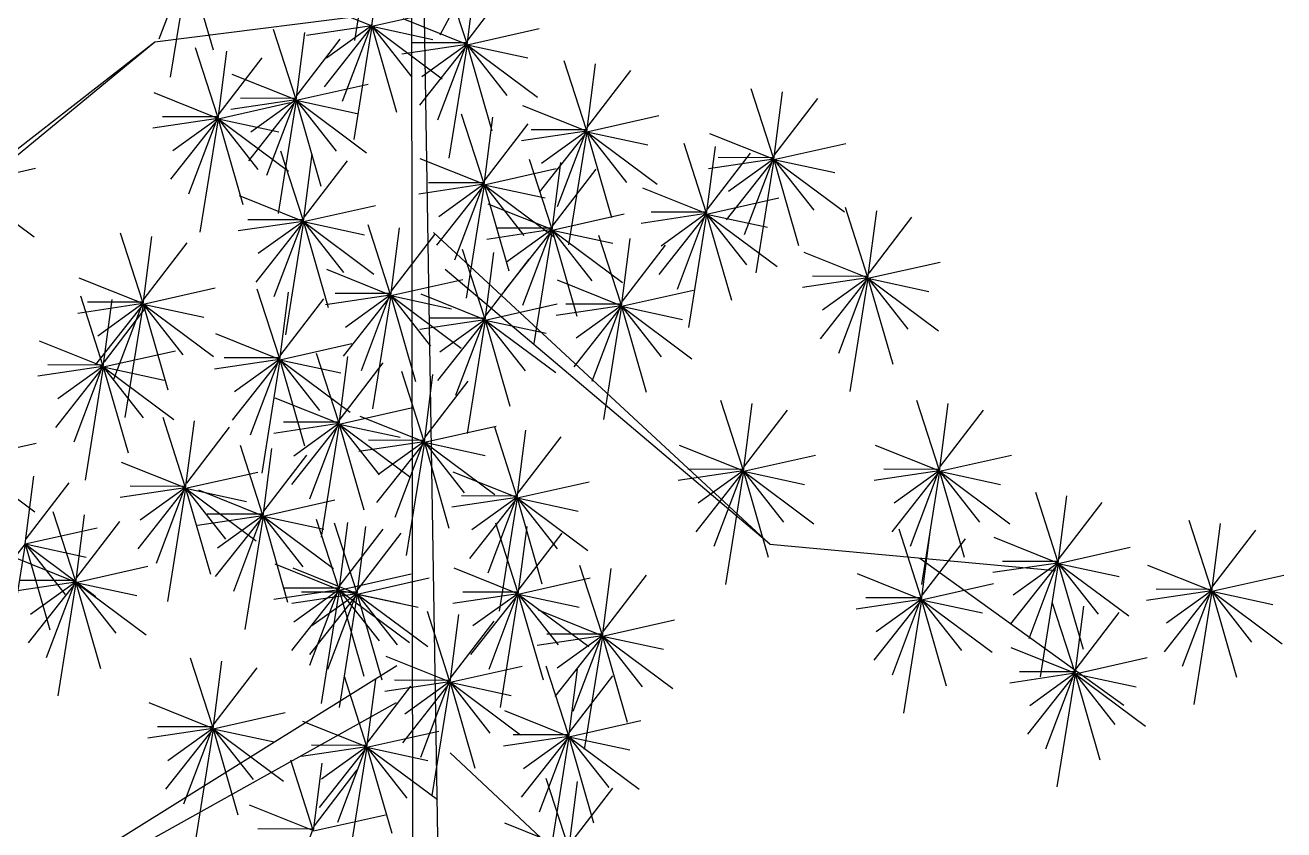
# Model space of a CAD drawing. Header units: millimetres. Extents: x 454 to 24074, y 929 to 15016.
# Drawn here: x 11262 to 11937, y 14100 to 14531 of the extents above; entities that cross this region are included whole.
import ezdxf

# ---------------------------------------------------------------- set-up
doc = ezdxf.new("R2010")
doc.units = ezdxf.units.MM
doc.layers.add('cadblocksdwg.com', color=255, linetype='Continuous')

# ---------------------------------------------------------------- blocks, each defined once
blk = doc.blocks.new('tree side_01')
at = {"color": 0}
for p, q in [((-0.0065, 7.5011), (0.115, 0)), ((-0.0065, 7.5011), (-0.0041, 4.9952)), ((0.0242, 6.6205), (0.1335, 6.8234)), ((-0.0465, 6.7336), (-0.0655, 6.6146)), ((-0.2406, 6.6967), (-0.2712, 6.6157)), ((-0.2402, 6.6948), (-0.2592, 6.5758)), ((-0.2402, 6.6948), (-0.2142, 6.6045)), ((-0.0474, 6.6294), (-0.0383, 6.7004)), ((0.0522, 6.6119), (0.0288, 6.6842)), ((0.0526, 6.61), (0.0617, 6.681)), ((0.0536, 6.6152), (0.0988, 6.674)), ((-0.0479, 6.6298), (-0.1147, 6.6565)), ((-0.0147, 6.6457), (-0.2754, 6.6126)), ((-0.0474, 6.6294), (0.0282, 6.6464)), ((-0.1274, 6.5537), (-0.1507, 6.626)), ((-0.0479, 6.6298), (-0.1162, 6.6196)), ((-0.0474, 6.6294), (-0.0975, 6.5659)), ((-0.0479, 6.6298), (-0.0951, 6.5958)), ((-0.0479, 6.6313), (-0.0785, 6.5503)), ((-0.0474, 6.6294), (-0.0665, 6.5104)), ((-0.0474, 6.6294), (0.0166, 6.6156)), ((-0.0474, 6.6294), (0.0266, 6.5743)), ((-0.0474, 6.6294), (-0.0215, 6.5391)), ((-0.0474, 6.6294), (-0.0056, 6.576)), ((0.0522, 6.6104), (-0.0147, 6.6371)), ((0.0526, 6.61), (0.1282, 6.6269)), ((-0.2754, 6.6126), (-0.6499, 6.3047)), ((-0.2754, 6.6126), (-0.4678, 6.4628)), ((-0.127, 6.5517), (-0.1178, 6.6228)), ((-0.1259, 6.557), (-0.0807, 6.6158)), ((0.0522, 6.6119), (-0.0059, 6.612)), ((-0.2094, 6.5343), (-0.2327, 6.6066)), ((-0.209, 6.5323), (-0.1999, 6.6033)), ((0.0522, 6.6104), (-0.0161, 6.6002)), ((0.0526, 6.61), (0.0025, 6.5465)), ((0.0522, 6.6104), (0.0049, 6.5764)), ((0.0522, 6.6119), (0.0215, 6.5309)), ((0.0526, 6.61), (0.0335, 6.491)), ((0.0526, 6.61), (0.1266, 6.5549)), ((0.0526, 6.61), (0.0785, 6.5197)), ((0.0526, 6.61), (0.1166, 6.5962)), ((0.0526, 6.61), (0.0944, 6.5566)), ((-0.208, 6.5376), (-0.1628, 6.5964)), ((0.178, 6.5207), (0.1546, 6.593)), ((0.1784, 6.5187), (0.1875, 6.5898)), ((-0.1274, 6.5521), (-0.1942, 6.5789)), ((0.1794, 6.524), (0.2246, 6.5828)), ((-0.2094, 6.5327), (-0.2763, 6.5595)), ((-0.127, 6.5517), (-0.0513, 6.5687)), ((0.3745, 6.4914), (0.3512, 6.5637)), ((0.375, 6.4895), (0.3841, 6.5605)), ((-0.209, 6.5323), (-0.1334, 6.5493)), ((-0.1274, 6.5521), (-0.1957, 6.5419)), ((-0.1274, 6.5537), (-0.1854, 6.5538)), ((-0.127, 6.5517), (-0.177, 6.4882)), ((-0.1274, 6.5521), (-0.1746, 6.5182)), ((-0.1274, 6.5537), (-0.158, 6.4726)), ((-0.127, 6.5517), (-0.146, 6.4327)), ((-0.127, 6.5517), (-0.0529, 6.4966)), ((-0.127, 6.5517), (-0.063, 6.5379)), ((-0.127, 6.5517), (-0.0851, 6.4984)), ((-0.127, 6.5517), (-0.101, 6.4615)), ((0.178, 6.5191), (0.1111, 6.5459)), ((0.376, 6.4947), (0.4212, 6.5535)), ((-0.2094, 6.5327), (-0.2777, 6.5225)), ((-0.2094, 6.5343), (-0.2675, 6.5344)), ((-0.2094, 6.5327), (-0.2567, 6.4987)), ((-0.2094, 6.5343), (-0.2401, 6.4532)), ((0.0701, 6.4649), (0.0468, 6.5372)), ((0.0705, 6.463), (0.0797, 6.534)), ((0.1784, 6.5187), (0.254, 6.5357)), ((-0.209, 6.5323), (-0.2591, 6.4688)), ((-0.209, 6.5323), (-0.228, 6.4133)), ((-0.209, 6.5323), (-0.135, 6.4772)), ((-0.209, 6.5323), (-0.145, 6.5185)), ((-0.209, 6.5323), (-0.1831, 6.4421)), ((-0.209, 6.5323), (-0.1672, 6.479)), ((0.0715, 6.4682), (0.1167, 6.527)), ((0.178, 6.5207), (0.1199, 6.5208)), ((0.178, 6.5207), (0.1473, 6.4396)), ((0.178, 6.5191), (0.1097, 6.509)), ((0.1784, 6.5187), (0.1283, 6.4552)), ((0.178, 6.5191), (0.1307, 6.4852)), ((0.1784, 6.5187), (0.1593, 6.3997)), ((0.1784, 6.5187), (0.2043, 6.4285)), ((0.1784, 6.5187), (0.2524, 6.4636)), ((0.1784, 6.5187), (0.2424, 6.5049)), ((0.1784, 6.5187), (0.2202, 6.4654)), ((0.3039, 6.4341), (0.2806, 6.5064)), ((0.3745, 6.4899), (0.3077, 6.5166)), ((0.375, 6.4895), (0.4506, 6.5064)), ((-0.1197, 6.4261), (-0.143, 6.4984)), ((-0.1193, 6.4242), (-0.1101, 6.4952)), ((0.3043, 6.4322), (0.3135, 6.5032)), ((0.3053, 6.4374), (0.3505, 6.4962)), ((-0.4764, 6.4634), (-0.4007, 6.4804)), ((-0.1182, 6.4294), (-0.0731, 6.4882)), ((0.0701, 6.4634), (0.0032, 6.4901)), ((0.0705, 6.463), (0.1462, 6.48)), ((0.1415, 6.4173), (0.1182, 6.4896)), ((0.1419, 6.4154), (0.151, 6.4864)), ((0.3745, 6.4899), (0.3063, 6.4797)), ((0.3745, 6.4914), (0.3165, 6.4915)), ((0.375, 6.4895), (0.3249, 6.426)), ((0.3745, 6.4899), (0.3273, 6.4559)), ((0.3745, 6.4914), (0.3439, 6.4104)), ((0.375, 6.4895), (0.3559, 6.3705)), ((0.375, 6.4895), (0.449, 6.4344)), ((0.375, 6.4895), (0.439, 6.4757)), ((0.375, 6.4895), (0.4168, 6.4361)), ((0.375, 6.4895), (0.4009, 6.3992)), ((0.1429, 6.4206), (0.1881, 6.4794)), ((-0.4764, 6.4634), (-0.4023, 6.4083)), ((0.0701, 6.4634), (0.0018, 6.4532)), ((0.0701, 6.4649), (0.0121, 6.4651)), ((0.0705, 6.463), (0.0204, 6.3995)), ((0.0701, 6.4634), (0.0229, 6.4294)), ((0.0701, 6.4649), (0.0395, 6.3839)), ((0.0705, 6.463), (0.0515, 6.344)), ((0.0705, 6.463), (0.1445, 6.4079)), ((0.0705, 6.463), (0.1345, 6.4492)), ((0.0705, 6.463), (0.0965, 6.3727)), ((0.0705, 6.463), (0.1124, 6.4096)), ((0.3039, 6.4326), (0.2371, 6.4593)), ((-0.1197, 6.4245), (-0.1865, 6.4513)), ((-0.1193, 6.4242), (-0.0436, 6.4411)), ((0.1415, 6.4158), (0.0746, 6.4425)), ((0.3043, 6.4322), (0.38, 6.4491)), ((0.1419, 6.4154), (0.2175, 6.4323)), ((0.3039, 6.4326), (0.2356, 6.4224)), ((0.3039, 6.4341), (0.2459, 6.4343)), ((0.3043, 6.4322), (0.2542, 6.3687)), ((0.3039, 6.4326), (0.2567, 6.3986)), ((0.3039, 6.4341), (0.2733, 6.3531)), ((0.3043, 6.4322), (0.2853, 6.3132)), ((0.3043, 6.4322), (0.3783, 6.3771)), ((0.3043, 6.4322), (0.3683, 6.4184)), ((0.3043, 6.4322), (0.3462, 6.3788)), ((0.3043, 6.4322), (0.3303, 6.3419)), ((0.4734, 6.3666), (0.4501, 6.4389)), ((0.4738, 6.3647), (0.483, 6.4357)), ((0.4749, 6.37), (0.52, 6.4288)), ((-0.1197, 6.4245), (-0.188, 6.4144)), ((-0.1197, 6.4261), (-0.1777, 6.4262)), ((-0.1193, 6.4242), (-0.1694, 6.3606)), ((-0.1197, 6.4245), (-0.1669, 6.3906)), ((-0.1197, 6.4261), (-0.1503, 6.3451)), ((-0.1193, 6.4242), (-0.1383, 6.3052)), ((-0.1193, 6.4242), (-0.0452, 6.369)), ((-0.1193, 6.4242), (-0.0553, 6.4104)), ((-0.1193, 6.4242), (-0.0774, 6.3708)), ((-0.1193, 6.4242), (-0.0933, 6.3339)), ((-0.0281, 6.3486), (-0.0514, 6.4209)), ((-0.0276, 6.3466), (-0.0185, 6.4177)), ((0.1415, 6.4158), (0.0732, 6.4056)), ((0.1415, 6.4173), (0.0834, 6.4174)), ((0.1419, 6.4154), (0.0918, 6.3519)), ((0.1415, 6.4158), (0.0942, 6.3818)), ((0.1415, 6.4173), (0.1108, 6.3363)), ((0.1419, 6.4154), (0.1229, 6.2964)), ((0.1419, 6.4154), (0.2159, 6.3603)), ((0.1419, 6.4154), (0.2059, 6.4016)), ((0.1419, 6.4154), (0.1678, 6.3251)), ((0.1419, 6.4154), (0.1837, 6.362)), ((-0.2882, 6.3397), (-0.3115, 6.412)), ((-0.2878, 6.3377), (-0.2787, 6.4087)), ((-0.2868, 6.343), (-0.2416, 6.4018)), ((-0.0266, 6.3519), (0.0186, 6.4107)), ((0.0172, 6.4127), (0.3708, 6.0855)), ((0.2144, 6.3374), (0.1911, 6.4097)), ((0.2149, 6.3354), (0.224, 6.4065)), ((0.0712, 6.3228), (0.0479, 6.3951)), ((0.0717, 6.3208), (0.0808, 6.3919)), ((0.2159, 6.3407), (0.2611, 6.3995)), ((0.4734, 6.3651), (0.4066, 6.3918)), ((0.0727, 6.3261), (0.1179, 6.3849)), ((0.4738, 6.3647), (0.5495, 6.3817)), ((-0.2882, 6.3381), (-0.3551, 6.3649)), ((-0.0281, 6.347), (-0.0949, 6.3738)), ((-0.0276, 6.3466), (0.048, 6.3636)), ((0.3708, 6.0855), (0.0297, 6.3739)), ((0.2144, 6.3358), (0.1476, 6.3626)), ((0.4734, 6.3651), (0.4051, 6.3549)), ((0.4734, 6.3666), (0.4154, 6.3668)), ((0.4738, 6.3647), (0.4237, 6.3012)), ((0.4734, 6.3651), (0.4262, 6.3311)), ((0.4734, 6.3666), (0.4428, 6.2856)), ((0.4738, 6.3647), (0.4548, 6.2457)), ((0.4738, 6.3647), (0.5478, 6.3096)), ((0.4738, 6.3647), (0.4998, 6.2744)), ((0.4738, 6.3647), (0.5378, 6.3509)), ((0.4738, 6.3647), (0.5157, 6.3114)), ((-0.2878, 6.3377), (-0.2122, 6.3547)), ((-0.1446, 6.2811), (-0.1679, 6.3534)), ((-0.1442, 6.2792), (-0.135, 6.3502)), ((-0.0281, 6.3486), (-0.0861, 6.3487)), ((-0.0281, 6.3486), (-0.0587, 6.2675)), ((0.0712, 6.3212), (0.0044, 6.348)), ((0.2149, 6.3354), (0.2905, 6.3524)), ((-0.2882, 6.3381), (-0.3565, 6.3279)), ((-0.33, 6.2736), (-0.3533, 6.3459)), ((-0.2882, 6.3397), (-0.3463, 6.3398)), ((-0.2878, 6.3377), (-0.3379, 6.2742)), ((-0.2882, 6.3381), (-0.3354, 6.3041)), ((-0.3296, 6.2716), (-0.3204, 6.3426)), ((-0.3285, 6.2769), (-0.2834, 6.3357)), ((-0.2882, 6.3397), (-0.3188, 6.2586)), ((-0.2878, 6.3377), (-0.3068, 6.2187)), ((-0.2878, 6.3377), (-0.2138, 6.2826)), ((-0.2878, 6.3377), (-0.2238, 6.3239)), ((-0.2878, 6.3377), (-0.2618, 6.2475)), ((-0.2878, 6.3377), (-0.2459, 6.2844)), ((-0.1432, 6.2844), (-0.098, 6.3432)), ((-0.0281, 6.347), (-0.0963, 6.3368)), ((-0.0276, 6.3466), (-0.0777, 6.2831)), ((-0.0281, 6.347), (-0.0753, 6.3131)), ((-0.0276, 6.3466), (-0.0467, 6.2276)), ((-0.0276, 6.3466), (0.0464, 6.2915)), ((-0.0276, 6.3466), (-0.0017, 6.2564)), ((-0.0276, 6.3466), (0.0364, 6.3328)), ((-0.0276, 6.3466), (0.0142, 6.2933)), ((0.0717, 6.3208), (0.1473, 6.3378)), ((0.2144, 6.3358), (0.1462, 6.3256)), ((0.2144, 6.3374), (0.1564, 6.3375)), ((0.2149, 6.3354), (0.1648, 6.2719)), ((0.2144, 6.3358), (0.1672, 6.3019)), ((0.2144, 6.3374), (0.1838, 6.2563)), ((0.2149, 6.3354), (0.1958, 6.2164)), ((0.2149, 6.3354), (0.2889, 6.2803)), ((0.2149, 6.3354), (0.2789, 6.3216)), ((0.2149, 6.3354), (0.2408, 6.2452)), ((0.2149, 6.3354), (0.2567, 6.2821)), ((0.0712, 6.3212), (0.003, 6.3111)), ((0.0712, 6.3228), (0.0132, 6.3229)), ((0.0712, 6.3212), (0.024, 6.2873)), ((0.0712, 6.3228), (0.0406, 6.2417)), ((0.0717, 6.3208), (0.0216, 6.2573)), ((0.0717, 6.3208), (0.0526, 6.2018)), ((0.0717, 6.3208), (0.1457, 6.2657)), ((0.0717, 6.3208), (0.1357, 6.307)), ((0.0717, 6.3208), (0.0976, 6.2306)), ((0.0717, 6.3208), (0.1135, 6.2675)), ((-0.33, 6.272), (-0.3968, 6.2988)), ((-0.1446, 6.2795), (-0.2115, 6.3063)), ((-0.1442, 6.2792), (-0.0685, 6.2961)), ((-0.3296, 6.2716), (-0.2539, 6.2886)), ((-0.0822, 6.2136), (-0.1055, 6.2859)), ((-0.0818, 6.2117), (-0.0726, 6.2827)), ((-0.33, 6.272), (-0.3983, 6.2618)), ((-0.33, 6.2736), (-0.388, 6.2737)), ((-0.3296, 6.2716), (-0.3797, 6.2081)), ((-0.33, 6.272), (-0.3772, 6.2381)), ((-0.33, 6.2736), (-0.3606, 6.1925)), ((-0.3296, 6.2716), (-0.3486, 6.1526)), ((-0.3296, 6.2716), (-0.3036, 6.1814)), ((-0.3296, 6.2716), (-0.2555, 6.2165)), ((-0.3296, 6.2716), (-0.2656, 6.2578)), ((-0.3296, 6.2716), (-0.2877, 6.2183)), ((-0.1446, 6.2795), (-0.2129, 6.2694)), ((-0.1446, 6.2811), (-0.2026, 6.2812)), ((-0.1442, 6.2792), (-0.1943, 6.2156)), ((-0.1446, 6.2795), (-0.1918, 6.2456)), ((-0.1446, 6.2811), (-0.1752, 6.2001)), ((-0.1442, 6.2792), (-0.1632, 6.1602)), ((-0.1442, 6.2792), (-0.0702, 6.2241)), ((-0.1442, 6.2792), (-0.0802, 6.2654)), ((-0.1442, 6.2792), (-0.1182, 6.1889)), ((-0.1442, 6.2792), (-0.1023, 6.2258)), ((-0.0808, 6.2169), (-0.0356, 6.2758)), ((0.0073, 6.1945), (-0.016, 6.2668)), ((0.0077, 6.1926), (0.0168, 6.2636)), ((0.0087, 6.1978), (0.0539, 6.2567)), ((-0.0822, 6.2121), (-0.1491, 6.2388)), ((-0.0818, 6.2117), (-0.0061, 6.2287)), ((0.3426, 6.164), (0.3193, 6.2363)), ((0.343, 6.1621), (0.3522, 6.2331)), ((0.5486, 6.164), (0.5253, 6.2363)), ((0.549, 6.1621), (0.5582, 6.2331)), ((-0.2435, 6.1462), (-0.2668, 6.2185)), ((0.0073, 6.193), (-0.0596, 6.2197)), ((0.344, 6.1673), (0.3892, 6.2262)), ((0.55, 6.1673), (0.5952, 6.2262)), ((-0.2431, 6.1442), (-0.2339, 6.2152)), ((-0.242, 6.1495), (-0.1969, 6.2083)), ((-0.0822, 6.2121), (-0.1505, 6.2019)), ((-0.0822, 6.2136), (-0.1403, 6.2138)), ((-0.0818, 6.2117), (-0.1319, 6.1482)), ((-0.0822, 6.2121), (-0.1294, 6.1781)), ((-0.0822, 6.2136), (-0.1128, 6.1326)), ((-0.0818, 6.2117), (-0.1008, 6.0927)), ((-0.0818, 6.2117), (-0.0078, 6.1566)), ((-0.0818, 6.2117), (-0.0558, 6.1214)), ((-0.0818, 6.2117), (-0.0399, 6.1583)), ((-0.0818, 6.2117), (-0.0178, 6.1979)), ((0.0077, 6.1926), (0.0833, 6.2096)), ((0.105, 6.136), (0.0817, 6.2083)), ((0.1054, 6.134), (0.1145, 6.2051)), ((-0.4757, 6.1746), (-0.4001, 6.1915)), ((-0.1622, 6.1169), (-0.1856, 6.1892)), ((0.0073, 6.193), (-0.061, 6.1828)), ((0.0073, 6.1945), (-0.0508, 6.1947)), ((0.0077, 6.1926), (-0.0424, 6.1291)), ((0.0073, 6.193), (-0.04, 6.159)), ((0.0073, 6.1945), (-0.0234, 6.1135)), ((0.0077, 6.1926), (-0.0113, 6.0736)), ((0.0077, 6.1926), (0.0817, 6.1375)), ((0.0077, 6.1926), (0.0336, 6.1023)), ((0.0077, 6.1926), (0.0495, 6.1393)), ((0.0077, 6.1926), (0.0717, 6.1788)), ((0.1064, 6.1393), (0.1516, 6.1981)), ((0.3426, 6.1625), (0.2757, 6.1892)), ((0.5486, 6.1625), (0.4817, 6.1892)), ((-0.1618, 6.1149), (-0.1527, 6.186)), ((-0.1608, 6.1202), (-0.1156, 6.179)), ((0.343, 6.1621), (0.4187, 6.1791)), ((0.549, 6.1621), (0.6247, 6.1791)), ((-0.4757, 6.1746), (-0.4017, 6.1195)), ((-0.2435, 6.1446), (-0.3103, 6.1714)), ((0.3426, 6.1625), (0.2743, 6.1523)), ((0.3426, 6.164), (0.2845, 6.1642)), ((0.3426, 6.1625), (0.2954, 6.1285)), ((0.3426, 6.164), (0.312, 6.083)), ((0.5486, 6.1625), (0.4803, 6.1523)), ((0.5486, 6.164), (0.4906, 6.1642)), ((0.5486, 6.1625), (0.5014, 6.1285)), ((0.5486, 6.164), (0.518, 6.083)), ((-0.4116, 6.0858), (-0.4025, 6.1568)), ((-0.4106, 6.0911), (-0.3654, 6.1499)), ((-0.2431, 6.1442), (-0.1674, 6.1612)), ((0.105, 6.1344), (0.0381, 6.1612)), ((0.1054, 6.134), (0.181, 6.151)), ((0.343, 6.1621), (0.2929, 6.0986)), ((0.343, 6.1621), (0.324, 6.0431)), ((0.343, 6.1621), (0.417, 6.107)), ((0.343, 6.1621), (0.369, 6.0718)), ((0.343, 6.1621), (0.407, 6.1483)), ((0.343, 6.1621), (0.3849, 6.1087)), ((0.549, 6.1621), (0.4989, 6.0986)), ((0.549, 6.1621), (0.53, 6.0431)), ((0.549, 6.1621), (0.623, 6.107)), ((0.549, 6.1621), (0.575, 6.0718)), ((0.549, 6.1621), (0.613, 6.1483)), ((0.549, 6.1621), (0.5909, 6.1087)), ((-0.2435, 6.1446), (-0.3118, 6.1344)), ((-0.2435, 6.1462), (-0.3015, 6.1463)), ((-0.2431, 6.1442), (-0.2932, 6.0807)), ((-0.2435, 6.1446), (-0.2907, 6.1107)), ((-0.2435, 6.1462), (-0.2741, 6.0651)), ((-0.2431, 6.1442), (-0.2621, 6.0252)), ((-0.2431, 6.1442), (-0.1691, 6.0891)), ((-0.2431, 6.1442), (-0.2171, 6.054)), ((-0.2431, 6.1442), (-0.1791, 6.1304)), ((-0.2431, 6.1442), (-0.2012, 6.0909)), ((-0.1622, 6.1153), (-0.2291, 6.1421)), ((0.105, 6.136), (0.0469, 6.1361)), ((0.105, 6.136), (0.0744, 6.0549)), ((0.6734, 6.0673), (0.6501, 6.1396)), ((0.6738, 6.0653), (0.6829, 6.1364)), ((-0.1618, 6.1149), (-0.0862, 6.1319)), ((0.105, 6.1344), (0.0367, 6.1243)), ((0.1054, 6.134), (0.0553, 6.0705)), ((0.105, 6.1344), (0.0577, 6.1005)), ((0.1054, 6.134), (0.0864, 6.015)), ((0.1054, 6.134), (0.1794, 6.0789)), ((0.1054, 6.134), (0.1313, 6.0438)), ((0.1054, 6.134), (0.1694, 6.1202)), ((0.1054, 6.134), (0.1473, 6.0807)), ((0.6748, 6.0706), (0.72, 6.1294)), ((-0.3588, 6.0473), (-0.3821, 6.1196)), ((-0.3584, 6.0453), (-0.3493, 6.1164)), ((-0.1622, 6.1153), (-0.2305, 6.1052)), ((-0.1622, 6.1169), (-0.2203, 6.117)), ((-0.1618, 6.1149), (-0.2119, 6.0514)), ((-0.1622, 6.1153), (-0.2095, 6.0814)), ((-0.1622, 6.1169), (-0.1929, 6.0358)), ((-0.1618, 6.1149), (-0.1809, 5.9959)), ((-0.1618, 6.1149), (-0.0878, 6.0598)), ((-0.1618, 6.1149), (-0.0978, 6.1011)), ((-0.1618, 6.1149), (-0.12, 6.0616)), ((-0.1618, 6.1149), (-0.1359, 6.0247)), ((-0.0822, 6.0392), (-0.1055, 6.1115)), ((0.8347, 6.038), (0.8114, 6.1103)), ((-0.4116, 6.0858), (-0.336, 6.1028)), ((-0.3574, 6.0506), (-0.3122, 6.1094)), ((-0.0633, 6.0351), (-0.0866, 6.1074)), ((-0.0818, 6.0373), (-0.0726, 6.1083)), ((-0.0808, 6.0425), (-0.0356, 6.1014)), ((-0.0628, 6.0331), (-0.0537, 6.1041)), ((-0.0618, 6.0384), (-0.0166, 6.0972)), ((0.106, 6.0351), (0.0827, 6.1074)), ((0.1064, 6.0331), (0.1156, 6.1041)), ((0.1074, 6.0384), (0.1526, 6.0972)), ((0.5298, 6.0291), (0.5065, 6.1014)), ((0.5302, 6.0271), (0.5393, 6.0982)), ((0.8351, 6.0361), (0.8442, 6.1071)), ((0.8361, 6.0413), (0.8813, 6.1001)), ((-0.4116, 6.0858), (-0.4617, 6.0223)), ((-0.4116, 6.0858), (-0.4306, 5.9668)), ((-0.4116, 6.0858), (-0.3376, 6.0307)), ((-0.4116, 6.0858), (-0.3476, 6.072)), ((-0.4116, 6.0858), (-0.3698, 6.0325)), ((-0.4116, 6.0858), (-0.3857, 5.9956)), ((0.3708, 6.0855), (0.6708, 6.0578)), ((0.5312, 6.0324), (0.5764, 6.0912)), ((0.6734, 6.0657), (0.6065, 6.0925)), ((-0.3588, 6.0457), (-0.4257, 6.0725)), ((0.5284, 6.0709), (0.7426, 5.9163)), ((0.6738, 6.0653), (0.7494, 6.0823)), ((-0.3584, 6.0453), (-0.2828, 6.0623)), ((-0.0822, 6.0377), (-0.1491, 6.0644)), ((-0.0633, 6.0335), (-0.1301, 6.0603)), ((0.106, 6.0335), (0.0392, 6.0603)), ((0.1944, 5.9909), (0.1711, 6.0632)), ((0.1949, 5.9889), (0.204, 6.0599)), ((0.6734, 6.0657), (0.6051, 6.0556)), ((0.6734, 6.0673), (0.6153, 6.0674)), ((0.6738, 6.0653), (0.6237, 6.0018)), ((0.6734, 6.0657), (0.6262, 6.0318)), ((0.6734, 6.0673), (0.6428, 5.9862)), ((0.6738, 6.0653), (0.6548, 5.9463)), ((0.6738, 6.0653), (0.7478, 6.0102)), ((0.6738, 6.0653), (0.6998, 5.9751)), ((0.6738, 6.0653), (0.7378, 6.0515)), ((0.6738, 6.0653), (0.7157, 6.012)), ((0.8347, 6.0364), (0.7678, 6.0632)), ((-0.3588, 6.0457), (-0.4271, 6.0356)), ((-0.3588, 6.0473), (-0.4169, 6.0474)), ((-0.3584, 6.0453), (-0.4085, 5.9818)), ((-0.3588, 6.0457), (-0.4061, 6.0118)), ((-0.3588, 6.0473), (-0.3895, 5.9662)), ((-0.3584, 6.0453), (-0.3774, 5.9263)), ((-0.3584, 6.0453), (-0.2844, 5.9902)), ((-0.3584, 6.0453), (-0.2944, 6.0315)), ((-0.3584, 6.0453), (-0.3325, 5.9551)), ((-0.3584, 6.0453), (-0.3166, 5.992)), ((-0.0818, 6.0373), (-0.0061, 6.0543)), ((-0.0628, 6.0331), (0.0128, 6.0501)), ((0.1064, 6.0331), (0.1821, 6.0501)), ((0.1959, 5.9942), (0.2411, 6.053)), ((0.5298, 6.0275), (0.4629, 6.0543)), ((0.5302, 6.0271), (0.6058, 6.0441)), ((0.8351, 6.0361), (0.9107, 6.053)), ((-0.0822, 6.0377), (-0.1505, 6.0275)), ((-0.0822, 6.0392), (-0.1403, 6.0394)), ((-0.0818, 6.0373), (-0.1319, 5.9738)), ((-0.0633, 6.0335), (-0.1315, 6.0233)), ((-0.0822, 6.0377), (-0.1294, 6.0037)), ((-0.0633, 6.0351), (-0.1213, 6.0352)), ((-0.0628, 6.0331), (-0.1129, 5.9696)), ((-0.0822, 6.0392), (-0.1128, 5.9582)), ((-0.0633, 6.0335), (-0.1105, 5.9996)), ((-0.0818, 6.0373), (-0.1008, 5.9183)), ((-0.0633, 6.0351), (-0.0939, 5.954)), ((-0.0628, 6.0331), (-0.0819, 5.9141)), ((-0.0818, 6.0373), (-0.0078, 5.9822)), ((-0.0818, 6.0373), (-0.0178, 6.0235)), ((-0.0818, 6.0373), (-0.0558, 5.947)), ((-0.0818, 6.0373), (-0.0399, 5.9839)), ((-0.0628, 6.0331), (0.0112, 5.978)), ((-0.0628, 6.0331), (0.0012, 6.0193)), ((-0.0628, 6.0331), (-0.021, 5.9798)), ((-0.0628, 6.0331), (-0.0369, 5.9429)), ((0.106, 6.0335), (0.0377, 6.0233)), ((0.106, 6.0351), (0.048, 6.0352)), ((0.1064, 6.0331), (0.0563, 5.9696)), ((0.106, 6.0335), (0.0588, 5.9996)), ((0.106, 6.0351), (0.0754, 5.954)), ((0.1064, 6.0331), (0.0874, 5.9141)), ((0.1064, 6.0331), (0.1804, 5.978)), ((0.1064, 6.0331), (0.1324, 5.9429)), ((0.1064, 6.0331), (0.1704, 6.0193)), ((0.1064, 6.0331), (0.1483, 5.9798)), ((0.8347, 6.0364), (0.7664, 6.0263)), ((0.8347, 6.038), (0.7766, 6.0381)), ((0.8351, 6.0361), (0.785, 5.9726)), ((0.8347, 6.0364), (0.7874, 6.0025)), ((0.8347, 6.038), (0.804, 5.957)), ((0.8351, 6.0361), (0.8161, 5.9171)), ((0.8351, 6.0361), (0.9091, 5.981)), ((0.8351, 6.0361), (0.861, 5.9458)), ((0.8351, 6.0361), (0.8769, 5.9827)), ((0.8351, 6.0361), (0.8991, 6.0223)), ((0.5298, 6.0275), (0.4615, 6.0174)), ((0.5298, 6.0291), (0.4717, 6.0292)), ((0.5302, 6.0271), (0.4801, 5.9636)), ((0.5298, 6.0275), (0.4825, 5.9936)), ((0.5298, 6.0291), (0.4991, 5.948)), ((0.5302, 6.0271), (0.5112, 5.9081)), ((0.5302, 6.0271), (0.6042, 5.972)), ((0.5302, 6.0271), (0.5561, 5.9369)), ((0.5302, 6.0271), (0.5942, 6.0134)), ((0.5302, 6.0271), (0.5721, 5.9738)), ((0.691, 5.9514), (0.6677, 6.0237)), ((0.6915, 5.9495), (0.7006, 6.0205)), ((0.0343, 5.9425), (0.011, 6.0148)), ((0.0348, 5.9405), (0.0439, 6.0116)), ((0.0358, 5.9458), (0.081, 6.0046)), ((0.1944, 5.9893), (0.1276, 6.0161)), ((0.1949, 5.9889), (0.2705, 6.0059)), ((0.6925, 5.9547), (0.7377, 6.0136)), ((0.1944, 5.9909), (0.1364, 5.991)), ((0.1944, 5.9909), (0.1638, 5.9098)), ((0.1944, 5.9893), (0.1261, 5.9791)), ((0.1949, 5.9889), (0.1448, 5.9254)), ((0.1944, 5.9893), (0.1472, 5.9553)), ((0.1949, 5.9889), (0.1758, 5.8699)), ((0.1949, 5.9889), (0.2689, 5.9338)), ((0.1949, 5.9889), (0.2589, 5.9751)), ((0.1949, 5.9889), (0.2367, 5.9356)), ((0.1949, 5.9889), (0.2208, 5.8987)), ((-0.2146, 5.8936), (-0.2379, 5.9659)), ((0.0343, 5.9409), (-0.0325, 5.9677)), ((0.691, 5.9499), (0.6242, 5.9766)), ((0.6915, 5.9495), (0.7671, 5.9665)), ((-0.0213, 5.9577), (-0.6038, 5.5946)), ((-0.2141, 5.8917), (-0.205, 5.9627)), ((-0.2131, 5.8969), (-0.1679, 5.9557)), ((0.0348, 5.9405), (0.1104, 5.9575)), ((0.1591, 5.8852), (0.1358, 5.9575)), ((0.1595, 5.8832), (0.1687, 5.9543)), ((0.691, 5.9514), (0.633, 5.9516)), ((0.691, 5.9514), (0.6604, 5.8704)), ((-0.053, 5.8742), (-0.0763, 5.9465)), ((-0.0526, 5.8723), (-0.0434, 5.9433)), ((0.0343, 5.9409), (-0.0339, 5.9308)), ((0.0343, 5.9425), (-0.0237, 5.9426)), ((0.0348, 5.9405), (-0.0153, 5.877)), ((0.0343, 5.9409), (-0.0129, 5.907)), ((0.0343, 5.9425), (0.0037, 5.8614)), ((0.0348, 5.9405), (0.0157, 5.8215)), ((0.0348, 5.9405), (0.0607, 5.8503)), ((0.0348, 5.9405), (0.1088, 5.8854)), ((0.0348, 5.9405), (0.0988, 5.9267)), ((0.0348, 5.9405), (0.0766, 5.8872)), ((0.1606, 5.8885), (0.2057, 5.9473)), ((0.691, 5.9499), (0.6228, 5.9397)), ((0.6915, 5.9495), (0.6414, 5.886)), ((0.691, 5.9499), (0.6438, 5.9159)), ((0.6915, 5.9495), (0.6724, 5.8305)), ((0.6915, 5.9495), (0.7174, 5.8592)), ((0.6915, 5.9495), (0.7655, 5.8944)), ((0.6915, 5.9495), (0.7555, 5.9357)), ((0.6915, 5.9495), (0.7333, 5.8962)), ((-0.0516, 5.8775), (-0.0064, 5.9363)), ((-0.6038, 5.5946), (-0.0217, 5.9192)), ((-0.2146, 5.8921), (-0.2814, 5.9188)), ((-0.2141, 5.8917), (-0.1385, 5.9087)), ((-0.053, 5.8727), (-0.1199, 5.8994)), ((0.1591, 5.8836), (0.0923, 5.9104)), ((0.1595, 5.8832), (0.2352, 5.9002)), ((-0.2146, 5.8921), (-0.2829, 5.8819)), ((-0.2146, 5.8936), (-0.2726, 5.8938)), ((-0.2141, 5.8917), (-0.2642, 5.8282)), ((-0.2146, 5.8921), (-0.2618, 5.8581)), ((-0.2146, 5.8936), (-0.2452, 5.8126)), ((-0.2141, 5.8917), (-0.2332, 5.7727)), ((-0.2141, 5.8917), (-0.1401, 5.8366)), ((-0.2141, 5.8917), (-0.1501, 5.8779)), ((-0.2141, 5.8917), (-0.1882, 5.8014)), ((-0.2141, 5.8917), (-0.1723, 5.8383)), ((-0.0526, 5.8723), (0.0231, 5.8892)), ((0.1591, 5.8852), (0.1011, 5.8853)), ((0.1591, 5.8852), (0.1285, 5.8042)), ((-0.053, 5.8727), (-0.1213, 5.8625)), ((-0.053, 5.8742), (-0.111, 5.8743)), ((-0.0526, 5.8723), (-0.1027, 5.8088)), ((-0.053, 5.8727), (-0.1002, 5.8387)), ((-0.053, 5.8742), (-0.0836, 5.7932)), ((-0.0526, 5.8723), (-0.0716, 5.7533)), ((-0.0526, 5.8723), (0.0214, 5.8172)), ((-0.0526, 5.8723), (0.0114, 5.8585)), ((-0.0526, 5.8723), (-0.0107, 5.8189)), ((-0.0526, 5.8723), (-0.0266, 5.782)), ((0.1591, 5.8836), (0.0908, 5.8735)), ((0.1595, 5.8832), (0.1094, 5.8197)), ((0.1591, 5.8836), (0.1119, 5.8497)), ((0.1595, 5.8832), (0.1405, 5.7642)), ((0.1595, 5.8832), (0.2335, 5.8281)), ((0.1595, 5.8832), (0.1855, 5.793)), ((0.1595, 5.8832), (0.2014, 5.8299)), ((0.1595, 5.8832), (0.2235, 5.8695)), ((-0.1093, 5.7863), (-0.1326, 5.8586)), ((0.0349, 5.8665), (0.5914, 5.3452)), ((-0.1089, 5.7844), (-0.0997, 5.8554)), ((-0.1078, 5.7896), (-0.0627, 5.8484)), ((0.1591, 5.7672), (0.1358, 5.8395)), ((0.1595, 5.7653), (0.1687, 5.8363)), ((0.1606, 5.7705), (0.2057, 5.8293)), ((-0.1093, 5.7848), (-0.1761, 5.8115)), ((-0.1089, 5.7844), (-0.0332, 5.8013)), ((0.1591, 5.7657), (0.0923, 5.7924)), ((-0.1093, 5.7863), (-0.1673, 5.7864)), ((-0.1093, 5.7863), (-0.1399, 5.7053))]:
    blk.add_line(p, q, dxfattribs=at)

msp = doc.modelspace()

# ---------------------------------------------------------------- block references
at = {"layer": 'cadblocksdwg.com', "xscale": 510.3099452236204, "yscale": 510.3099452236204, "zscale": 510.3099452236204}
msp.add_blockref('tree side_01', (11472.2, 11147.14), dxfattribs=at)

doc.saveas('drawing.dxf')
